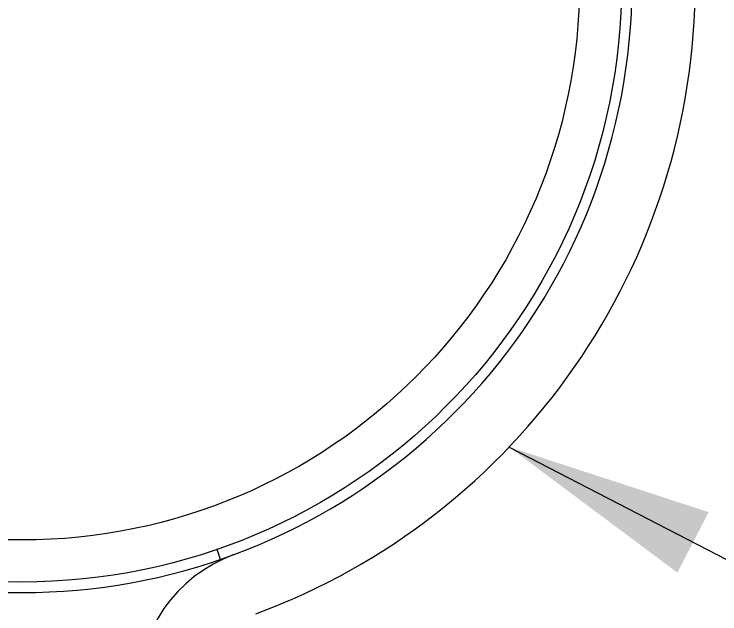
# Model space of a CAD drawing. Extents: x -191212 to 1245715665, y -234495 to 250873.
# Drawn here: x 180498.3 to 180725.1, y 130089.3 to 130281.9 of the extents above; entities that cross this region are included whole.
import ezdxf

# ---------------------------------------------------------------- set-up
doc = ezdxf.new("R2010")
doc.units = 0
doc.header["$LTSCALE"] = 500
doc.layers.get('0').update_dxf_attribs({"linetype": 'CONTINUOUS'})
doc.layers.add('PUB_TEXT', color=7, linetype='CONTINUOUS')
doc.styles.get("Standard").update_dxf_attribs({"font": 'tssdeng.shx', "width": 0.7, "bigfont": 'hztxt.shx'})
doc.dimstyles.get("Standard").update_dxf_attribs({"dimscale": 100, "dimtxt": 3.5, "dimasz": 1, "dimexe": 2.5, "dimexo": 3, "dimgap": 1.5, "dimtad": 1, "dimdec": 0, "dimzin": 0, "dimdsep": 46, "dimtxsty": 'Standard', "dimblk": 'ARCHTICK', "dimcen": 0.09, "dimadec": 0, "dimazin": 0, "dimtfac": 1, "dimtdec": 0, "dimtix": 1, "dimtmove": 2, "dimatfit": 3, "dimfxl": 1, "dimtolj": 1, "dimtzin": 0, "dimarcsym": 0})

# ---------------------------------------------------------------- blocks, each defined once
blk = doc.blocks.new('_ArchTick')
at = {"color": 0, "linetype": 'ByBlock', "const_width": 0.4}
blk.add_lwpolyline([(-0.5, -0.5), (0.5, 0.5)], dxfattribs=at)
blk = doc.blocks.new('deeeeee')
at = {"linetype": 'Continuous'}
blk.add_line((-471660.71, -354624.11), (-471662.37, -354619.31), dxfattribs=at)
for radius in [289.67, 269.35]:
    blk.add_circle((-471756.68, -354345.41), radius, dxfattribs=at)
for centre, radius, start, end in [((-471756.68, -354345.41), 325.25, 290.3175, 69.6825), ((-471756.68, -354345.41), 294.76, 109, 71), ((-471629.63, -354688.55), 71.15, 110.3175, 180)]:
    blk.add_arc(centre, radius, start, end, dxfattribs=at)
blk.add_leader([(-471521.34, -354569.92), (-471197.62, -354737.62)], dimstyle='Standard', override={"dimgap": 20, "dimtad": 0})

msp = doc.modelspace()

# ---------------------------------------------------------------- block references
at = {"layer": 'PUB_TEXT', "xscale": 0.6652800000000001, "yscale": 0.6652800000000001, "zscale": 0.6652800000000001}
msp.add_blockref('deeeeee', (494351.1, 366031.13), dxfattribs=at)

doc.saveas('drawing.dxf')
